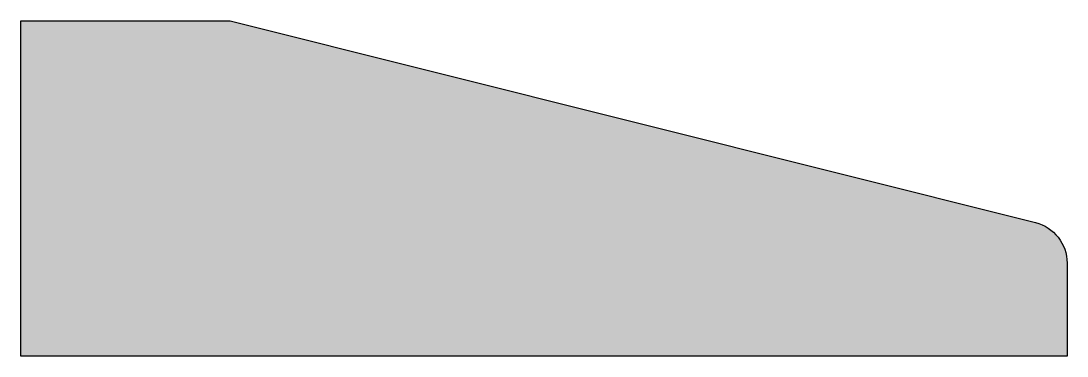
# Model space of a CAD drawing. Header units: metres. Extents: x 0 to 0.5, y -0.16 to 0.
import ezdxf

# ---------------------------------------------------------------- set-up
doc = ezdxf.new("R2010")
doc.units = ezdxf.units.M
doc.header["$LTSCALE"] = 0.2

msp = doc.modelspace()

# ---------------------------------------------------------------- hatches: boundary and pattern name
h = msp.add_hatch(color=8)
edge = h.paths.add_edge_path()
edge.add_line((0, 0), (0.1000000000000796, 0))
edge.add_line((0.1000000000000796, 0), (0.4848507125007302, -0.09621267812519818))
edge.add_arc((0.4800000000000025, -0.115615528128102), 0.01999999999999753, -3.0127011996228248e-12, 75.96375653206871, ccw=False)
edge.add_line((0.5, -0.1156155281281031), (0.5000000000000284, -0.1600000000000108))
edge.add_line((0.5000000000000284, -0.1600000000000108), (2.842170943040401e-14, -0.1599999999999966))
edge.add_line((2.842170943040401e-14, -0.1599999999999966), (0, 0))

# ---------------------------------------------------------------- linework, layer by layer
at = {"flags": 128}
msp.add_lwpolyline([(0, 0), (0.1000000000000796, 0), (0.4848507125007302, -0.09621267812519818, -0.3441507314089015), (0.5, -0.1156155281281031), (0.5000000000000284, -0.1600000000000108), (2.842170943040401e-14, -0.1599999999999966)], format="xyb", close=True, dxfattribs=at)

doc.saveas('drawing.dxf')
